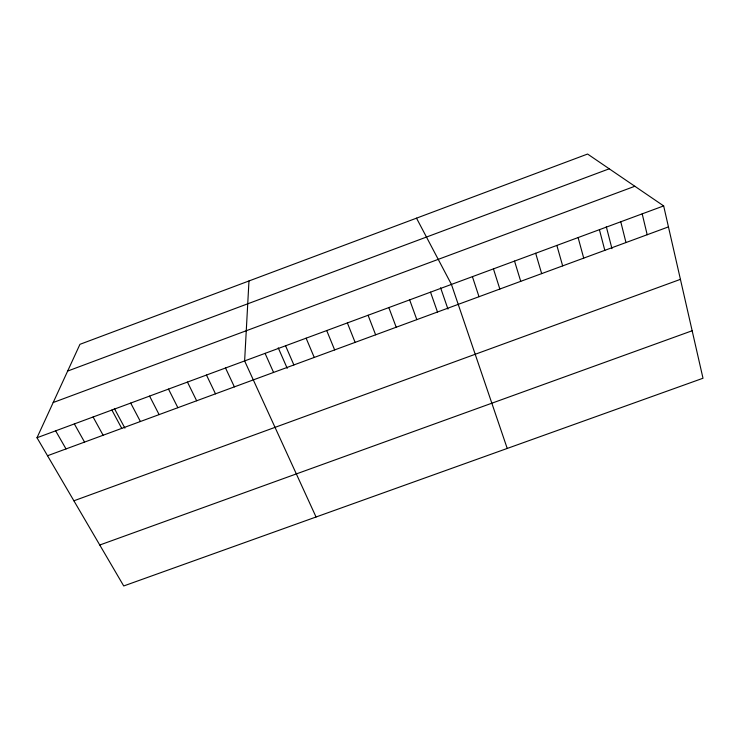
<?xml version="1.0" encoding="UTF-8"?>
<svg xmlns="http://www.w3.org/2000/svg" width="740" height="740" viewBox="0 0 740 740"><rect width="100%" height="100%" fill="white"/><g stroke="black" fill="none" stroke-linecap="round" stroke-linejoin="round"><path stroke-width="1.11" d="M248.973 280.96L244.625 360.935L316.054 517.001M37 437.738L79.948 344.322L587.588 154.04L663.66 205.914L703 378.242L123.728 585.96L37 437.738L663.66 205.914M67.664 371.055L609.242 168.803M53.197 402.523L634.846 186.267M47.527 455.738L668.451 226.893M73.898 500.795L680.43 279.35M99.77 545.019L692.159 330.752M55.648 430.837L66.017 448.921M74.352 423.928L84.554 442.095M93.092 416.99L103.128 435.25M111.879 410.043L121.749 428.386M114.349 408.462L124.903 428.136M416.509 218.161L451.437 284.419L507.224 448.44M130.703 403.078L140.406 421.513M149.582 396.094L159.109 414.613M168.498 389.092L177.868 407.703M187.46 382.081L196.655 400.775M206.469 375.05L215.497 393.837M225.524 367.993L234.376 386.872M265.077 353.368L273.569 372.433M278.24 347.828L287.213 368.326M285.566 345.784L293.882 364.95M306.12 338.18L314.241 357.439M326.719 330.567L334.647 349.918M347.375 322.927L355.117 342.38M368.076 315.259L375.633 334.813M388.833 307.581L396.205 327.237M409.655 299.885L416.824 319.634M430.514 292.161L437.497 312.012M440.587 287.758L447.959 309.089M472.416 276.668L479.002 296.712M493.441 268.888L499.842 289.035M514.531 261.081L520.729 281.339M535.668 253.265L541.671 273.624M556.859 245.421L562.659 265.882M578.107 237.559L583.712 258.121M599.418 229.678L604.811 250.351M606.31 226.708L611.962 248.659M620.777 221.778L625.975 242.554M642.191 213.86L647.186 234.728"/></g></svg>
